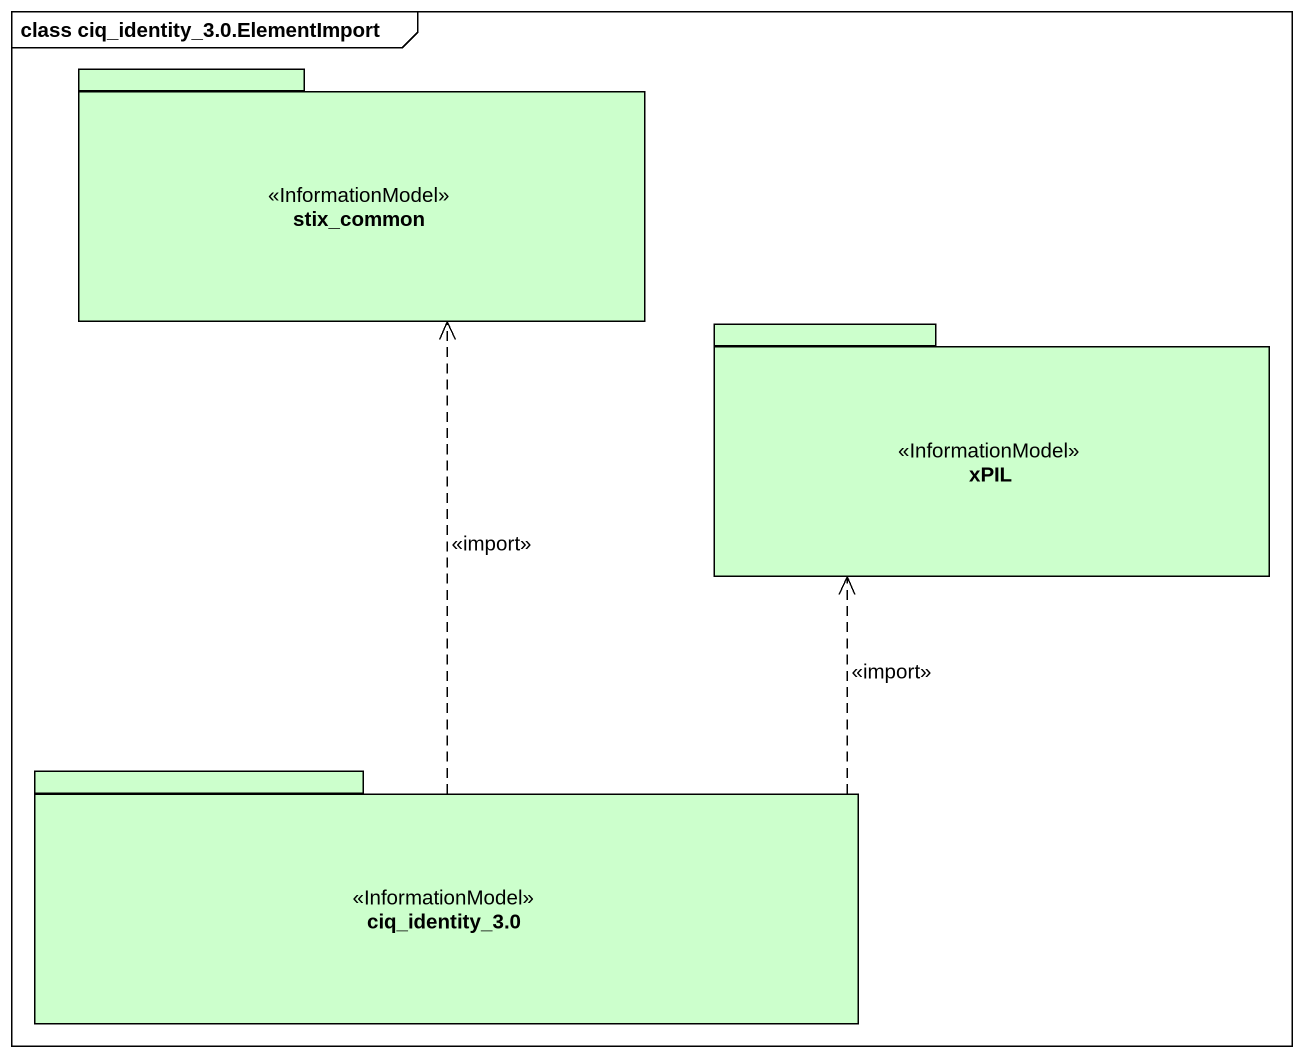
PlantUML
@startuml
mainframe class ciq_identity_3.0.ElementImport
package stix_common <<InformationModel>> #CCFFCC {
}
package xPIL <<InformationModel>> #CCFFCC {
}
package "ciq_identity_3.0" as ciq_identity_3_0 <<InformationModel>> #CCFFCC {
}
ciq_identity_3_0 .up.> stix_common : <<import>>
ciq_identity_3_0 .up.> xPIL : <<import>>
@enduml
